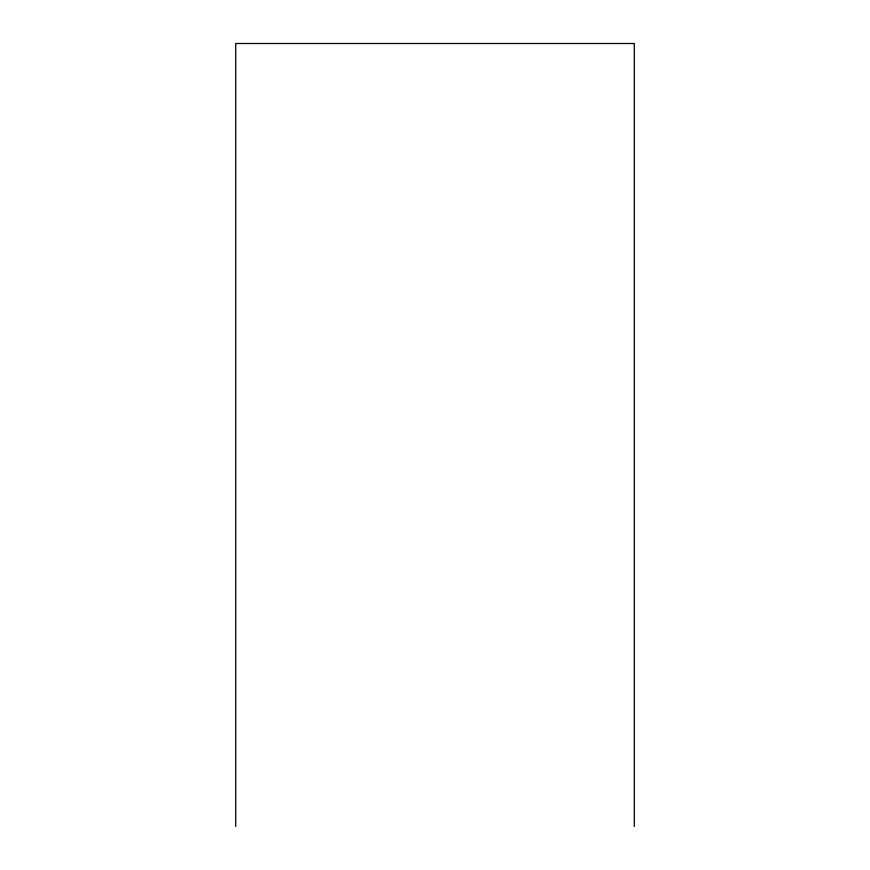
<?xml version="1.0" encoding="UTF-8"?>
<svg xmlns="http://www.w3.org/2000/svg" width="870" height="870" viewBox="0 0 870 870"><rect width="100%" height="100%" fill="white"/><g stroke="black" fill="none" stroke-linecap="round" stroke-linejoin="round"><path stroke-width="1.3" d="M634.295 826.5L634.295 43.5L235.705 43.5L235.705 826.5"/></g></svg>
